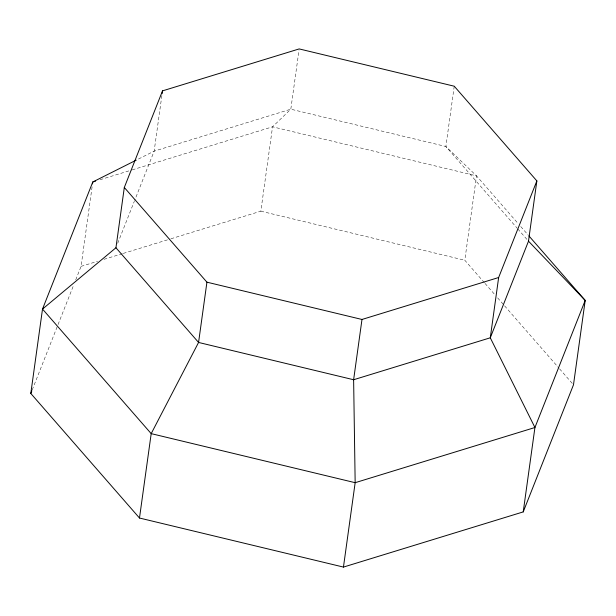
<?xml version="1.0" encoding="UTF-8"?>
<svg xmlns="http://www.w3.org/2000/svg" width="616" height="616" viewBox="0 0 616 616"><rect width="100%" height="100%" fill="white"/><g stroke="black" fill="none" stroke-linecap="round" stroke-linejoin="round"><path stroke-width="0.46" stroke-dasharray="3.08 2.31" d="M75.753 279.795L81.066 266.366L92.115 186.725M161.869 95.58L154.154 151.143L134.696 200.346M170.948 238.777L260.838 211.188L272.549 126.804L290.814 109.194L299.053 49.858M454.238 86.209L445.876 146.493L517.14 228.166M484.392 282.698L464.803 260.245L476.515 175.86L445.876 146.493L290.814 109.194L154.154 151.143L137.106 159.713M32.217 389.882L57.704 325.44M58.058 324.547L73.635 285.162M117.71 243.289L134.342 201.24M100.115 179.726L131.3 170.155M132.217 169.877L272.549 126.804L476.515 175.86L518.218 223.654M81.066 266.366L97.574 261.3M103.996 259.328L122.338 253.7M123.254 253.415L170.031 239.062M260.838 211.188L464.803 260.245M520.751 226.549L528.328 235.243M517.771 228.89L527.234 239.732M485.023 283.422L495.133 295.01M497.666 297.905L503.98 305.143M504.612 305.867L558.958 368.152M559.59 368.876L573.488 384.808"/><path stroke-width="0.92" d="M528.959 235.966L585.2 300.416L573.488 384.808L523.223 511.904L343.451 567.082L139.486 518.025L30.8 393.462L42.512 309.078L92.777 181.982L136.251 160.137M92.516 183.876L92.777 181.982L95.526 181.135M528.497 241.179L585.2 300.416L534.934 427.512L355.163 482.69L151.197 433.633L42.512 309.078L115.947 247.763L124.309 187.487L162.516 90.868L299.184 48.918L454.238 86.209L536.859 180.904L528.497 241.179L490.282 337.799L534.934 427.512L523.223 511.904M162.131 93.694L162.516 90.868M139.486 518.025L151.197 433.633L198.568 342.45L206.93 282.174L124.309 187.487M536.859 180.904L498.644 277.516L361.985 319.465L353.623 379.741L355.163 482.69L343.451 567.082M498.644 277.516L490.282 337.799L353.623 379.741L198.568 342.45L115.947 247.763M30.8 393.462L31.863 390.775M206.93 282.174L361.985 319.465"/></g></svg>
